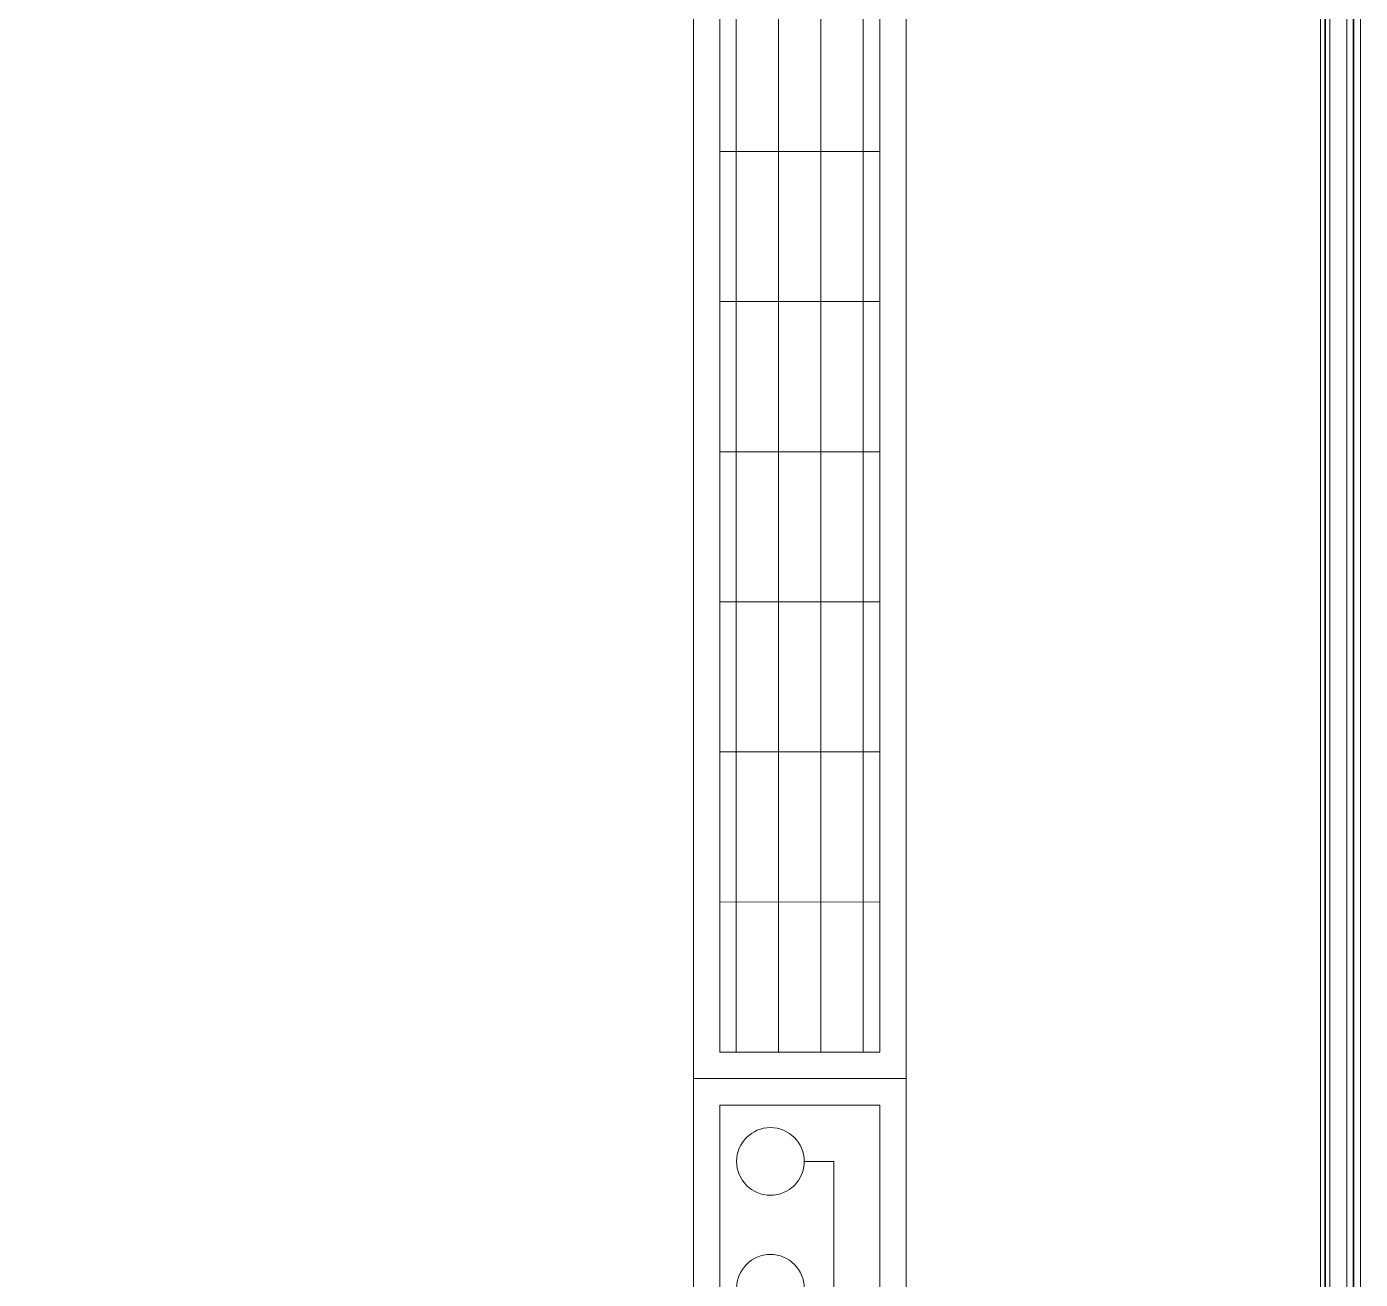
# Model space of a CAD drawing. Extents: x -1299 to 23780, y -3010 to 8106.
# Drawn here: x 10604.8 to 10730.2, y 1321.1 to 1439 of the extents above; entities that cross this region are included whole.
import ezdxf

# ---------------------------------------------------------------- set-up
doc = ezdxf.new("R2010")
doc.units = 0
doc.header["$LTSCALE"] = 25
doc.header["$MEASUREMENT"] = 0
for name, pattern in [('DASHDOT2', [0.5, 0.25, -0.125, 0, -0.125]), ('DOT2', [0.125, 0, -0.125]), ('HIDDEN', [0.375, 0.25, -0.125])]:
    doc.linetypes.add(name, pattern=pattern)
doc.layers.get('0').update_dxf_attribs({"color": 9, "lineweight": 9})
for name, color, linetype, lineweight in [('10', 9, 'Continuous', 9), ('15', 9, 'Continuous', 9), ('20', 9, 'DOT2', 9), ('24', 9, 'DASHDOT2', 9), ('32', 9, 'Continuous', 9)]:
    doc.layers.add(name, color=color, linetype=linetype, lineweight=lineweight)

# ---------------------------------------------------------------- blocks, each defined once
blk = doc.blocks.new('p-konvektor_audi')
for p, q in [((250, 89.48), (0, 89.47)), ((250, 89.47), (0, 89.48)), ((0, 89.48), (0, 69.47)), ((250, 69.47), (250, 89.47)), ((16.61, 71.95), (16.6, 86.99)), ((30.73, 71.95), (30.72, 86.99)), ((44.85, 71.95), (44.84, 86.99)), ((58.96, 71.95), (58.96, 86.99)), ((73.08, 71.95), (73.08, 86.99)), ((87.2, 71.95), (87.2, 86.99)), ((199.29, 85.44), (2.49, 85.42)), ((242.21, 82.69), (197.7, 82.69)), ((242.21, 79.91), (242.21, 82.69)), ((196.99, 81.46), (2.49, 81.45)), ((194.68, 77.48), (2.49, 77.47)), ((192.38, 73.51), (2.49, 73.49)), ((0, 69.47), (250, 69.47))]:
    blk.add_line(p, q)
for points in [[(250, 89.47), (0, 89.47), (0, 69.47), (250, 69.47)], [(247.51, 86.99), (247.51, 71.95), (2.49, 71.95), (2.49, 86.99)]]:
    blk.add_lwpolyline(points, close=True)
for centre in [(230.28, 76.72), (242.21, 76.72)]:
    blk.add_circle(centre, 3.18)
blk = doc.blocks.new('*U433')
at = {"layer": '15'}
for p, q in [((-1.47, -18.95), (-170.63, -18.95)), ((-1.47, -19.35), (-170.63, -19.35)), ((-1.47, -19.42), (-170.63, -19.42)), ((-1.47, -19.82), (-170.63, -19.82)), ((1.47, -18.95), (62.7, -18.95)), ((1.47, -19.35), (62.7, -19.35)), ((1.47, -19.42), (62.7, -19.42)), ((1.47, -19.82), (62.7, -19.82)), ((-1.47, -21.42), (-170.63, -21.42)), ((-1.47, -22.02), (-170.63, -22.02)), ((-1.47, -22.1), (-170.63, -22.1)), ((1.47, -21.42), (62.7, -21.42)), ((1.47, -22.02), (62.7, -22.02)), ((1.47, -22.1), (62.7, -22.1)), ((-1.47, -22.7), (-170.63, -22.7)), ((1.47, -22.7), (62.7, -22.7))]:
    blk.add_line(p, q, dxfattribs=at)

msp = doc.modelspace()

# ---------------------------------------------------------------- linework, layer by layer
at = {"layer": '20', "linetype": 'HIDDEN', "lineweight": 0}
msp.add_lwpolyline([(7129.5, 979.76, -0.152644), (10705.5, 2076.19, -0.10573)], format="xyb", dxfattribs=at)
at = {"layer": '24'}
msp.add_lwpolyline([(10667.5, 195), (10667.5, 4035)], dxfattribs=at)

# ---------------------------------------------------------------- block references
at = {"layer": '10', "rotation": 90}
for p in [(10707.5, 1550), (10707.5, 1317)]:
    msp.add_blockref('*U433', p, dxfattribs=at)
at = {"layer": '32', "xscale": -1, "rotation": 270}
for p in [(10598.02, 1340.01), (10598.02, 1090)]:
    msp.add_blockref('p-konvektor_audi', p, dxfattribs=at)

doc.saveas('drawing.dxf')
